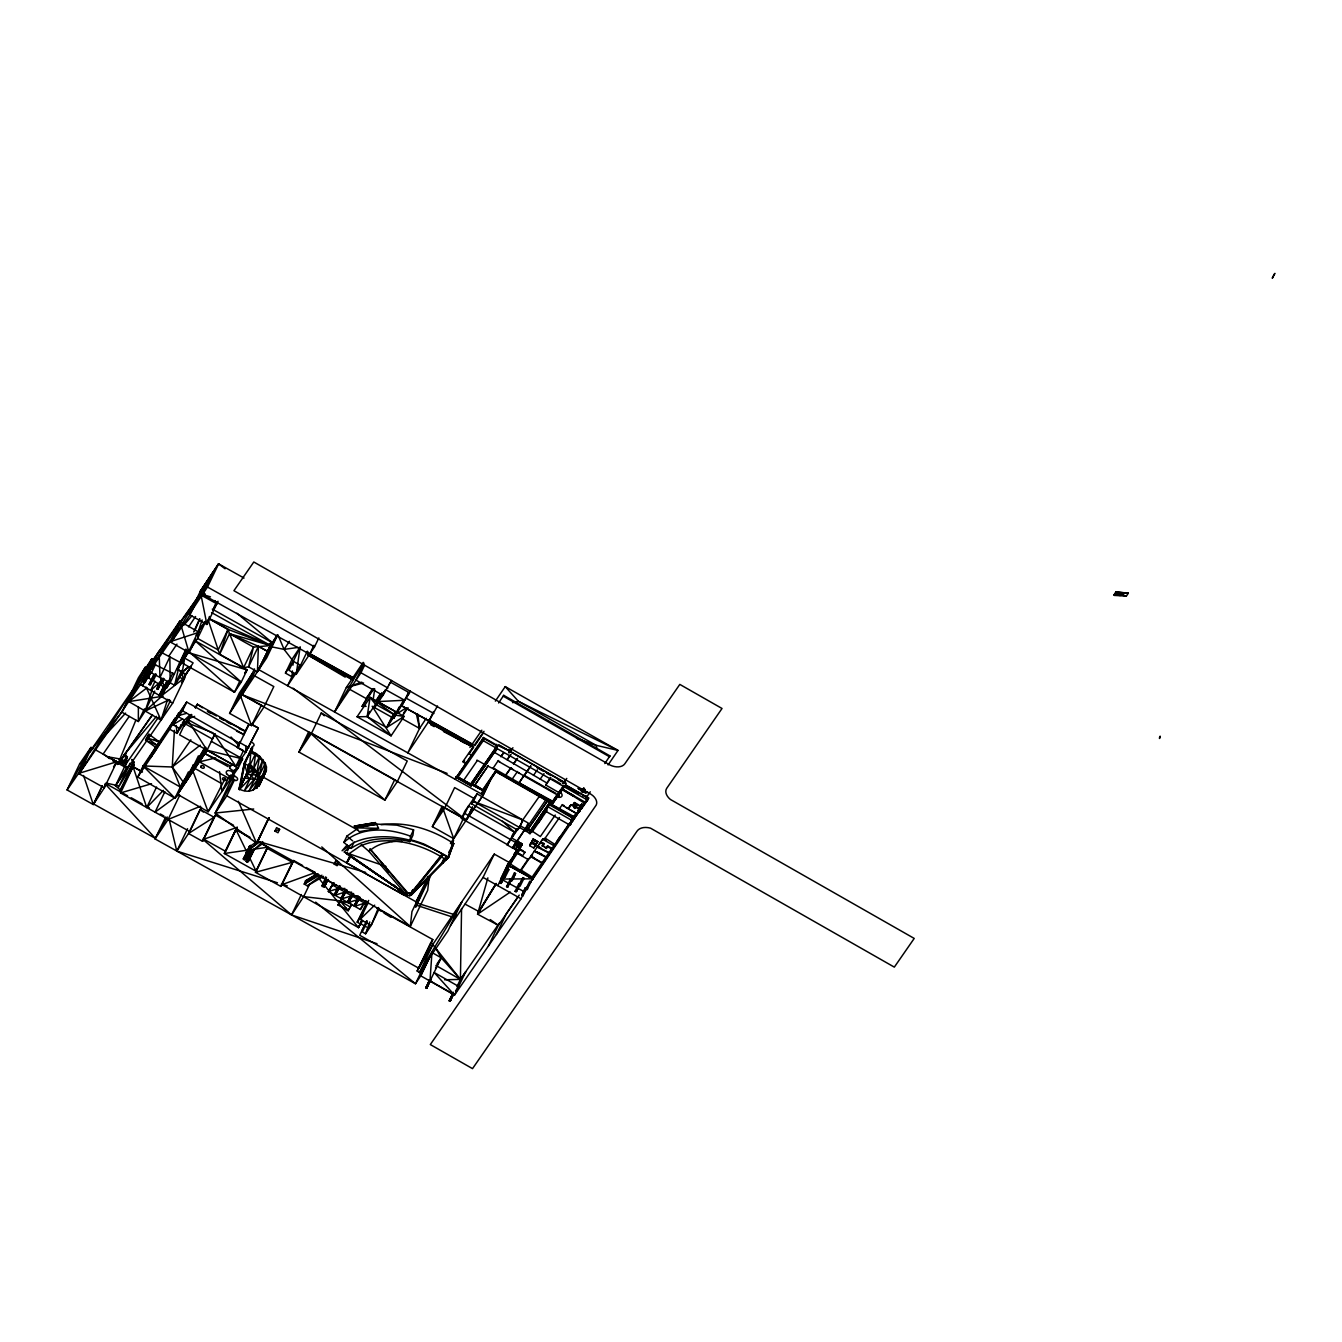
<?xml version="1.0" encoding="UTF-8"?>
<svg xmlns="http://www.w3.org/2000/svg" width="1342" height="1342" viewBox="0 0 1342 1342"><rect width="100%" height="100%" fill="white"/><g stroke="black" fill="none" stroke-linecap="round" stroke-linejoin="round"><path stroke-width="1.5" d="M138.377 706.932L138.343 721.526L121.904 712.183L89.377 752.409L79.094 773.814L140.474 684.521L142.957 685.192L146.312 678.196M357.257 828.836L346.89 836.1L343.854 842.424L351.067 848.379C364.017 839.488 380.457 837.593 395.773 839.136A78.155 51.801 25.7 0 1 409.897 841.619L410.551 836.2L413.588 829.876L396.913 825.162L375.559 824.022M583.585 804.412L581.203 809.226L579.778 808.37L582.076 803.757L578.503 808.79M461.564 908.551L460.423 979.408L456.901 986.756M253.789 779.769L244.479 790.505L250.501 777.957L239.664 789.314C257.798 797.551 264.257 777.152 265.263 763.212L259.643 756.267L250.954 751.352L249.612 765.963L256.926 772.136L260.415 779.45L266.437 766.903L265.263 763.212L259.224 775.76L262.948 759.606L254.51 779.501L245.083 778.041L248.153 769.57M265.766 771.684C266.756 762.441 258.167 755.563 250.35 752.627M277.324 635.705L266.689 657.865L257.429 671.705L270.614 645.552L209.369 618.729L228.039 629.398L229.532 633.709L258.419 646.324L257.429 671.705L248.572 666.857L243.64 667.628L219.669 654.225L208.094 619.769M186.286 720.872L179.593 734.846L235.924 766.349L245.67 752.325L245.921 746.169M174.426 730.367L172.246 766.987L180.331 787.049L205.88 747.326M174.913 722.231L175.165 718.155L143.091 765.947L137.74 777.102L174.963 798.188L207.071 750.212L215.055 733.621L212.422 739.073L184.022 723.137M196.15 635.219L205.141 621.38L198.146 631.83L197.593 638.423L188.283 652.346L198.146 631.83L202.156 619.937M298.109 647.414L284.101 649.394L269.927 646.475L277.811 634.665L284.085 649.394L293.294 661.321L299.803 664.944L295.475 673.936L287.591 685.712L291.919 676.72L292.422 670.95M292.942 665.179L293.294 661.321L285.443 673.114L291.902 676.72L295.475 673.936M429.138 877.215L427.712 890.249L410.3 926.483L257.781 841.3L256.54 843.128L215.257 813.034L230.052 782.235L234.665 775.357M574.074 817.01L532.522 879.027L507.913 865.003L532.791 878.456L531.851 880.503L582.126 806.827L574.393 802.482L572.48 805.401L575.081 808.136L576.708 805.787L575.232 803.959L573.604 806.307M574.628 817.395L569.931 824.34M300.122 647.129L296.213 674.355L288.983 670.312L300.122 647.129L292.254 658.922L285.443 673.114M394.951 715.118L370.073 697.387L367.171 716.628L391.076 735.835L404.093 716.41L370.073 697.387L357.073 716.779L391.076 735.835L372.17 706.244L391.679 717.165L394.783 712.501M373.026 700.474L374.77 688.916M104.928 784.08L104.324 787.838L93.319 804.546L67.1 789.968L79.648 763.866L91.038 747.377L78.507 773.478L67.1 789.968L91.038 747.377M182.68 671.47L179.845 677.324L183.099 679.169L182.21 672.376L184.34 660.163M256.926 772.136L259.643 756.267L253.621 768.798L255.651 753.432L249.612 765.963L244.932 763.9L251.994 747.242L244.261 763.33L238.926 789.398L246.475 775.324M245.083 776.934L239.597 789.616L244.261 763.33L252.665 747.477L251.843 751.486M244.261 763.33L247.331 773.529L248.773 765.443M251.994 747.242L249.612 754.909M449.671 851.885L448.698 857.102L411.34 894.963L410.585 894.46L412.296 890.903M413.588 829.876L412.933 835.278L409.897 841.619M1159.639 737.093L1160.075 736.255L1160.008 737.144M239.597 789.616L244.932 763.564M249.008 764.068L248.253 767.792L253.487 769.637M247.331 773.529L248.975 765.51M248.79 764.772L247.549 770.828L257.278 771.415M256.674 770.677L252.682 771.902L253.453 768.178M1160.159 736.641L1159.974 737.513L1160.327 736.523M249.176 763.799L248.22 767.775L251.105 766.131M487.884 877.853L477.567 914.17L498.352 925.343L518.163 896.674M452.036 845.108L448.698 857.102L446.014 859.819C424.156 845.259 396.611 836.905 370.459 842.575A78.457 52.019 25.7 0 0 359.639 846.383L348.434 854.166L344.055 852.002L349.625 847.238M381.883 692.623L374.653 707.67L382.923 695.324L383.913 691.868M240.704 783.644L238.926 789.398L244.932 776.884M233.391 771.767L231.579 777.521L230.338 776.817L229.147 778.477L230.858 774.938M167.683 699.283L161.04 720.151L115.446 785.791L120.344 790.002L120.579 792.937L189.809 831.57L201.451 807.347M209.436 616.464L206.903 624.449L189.155 614.535L200.293 591.352L218.478 563.774L244.026 578.05M144.433 708.828L138.343 721.526L145.188 711.042L151.981 690.241M181.455 725.217L177.043 733.403L169.797 729.293L137.74 777.085L156.209 746.404L150.841 757.559L159.396 741.656L157.266 744.827M369.788 921.954L365.594 933.78L362.273 931.935L366.752 922.625M251.474 850.492L247.264 862.285L246.089 861.195L251.306 850.342M181.908 671.788L179.996 677.056L174.594 685.259L168.538 681.954L167.683 683.212L169.277 684.135L170.182 682.826L186.001 649.042M550.757 804.814L551.747 802.466M429.121 980.985L425.817 987.88L426.655 988.333L429.289 981.069M453.328 992.241L449.184 1000.864L450.023 1001.317L452.657 994.053M260.348 782.956L266.437 766.903L266.37 770.409L262.059 777.169M315.655 902.143L415.483 983.753L420.734 975.819L426.672 960.453L415.483 983.753L291.566 914.925L377.001 943.711M441.401 854.888L410.585 894.46L448.06 857.622L453.663 843.564C432.543 829.473 406.492 821.187 381.027 824.676M112.862 760.914L117.727 764.37L135.877 720.117M378.578 907.494L371.147 925.443L365.578 933.78L370.056 924.453M249.696 848.815L244.311 859.786L243.288 858.93L250.501 845.527L251.508 846.383L245.418 859.048L243.288 858.93L250.501 845.527L251.44 846.5L249.327 846.383L244.311 859.786L249.478 849.033M441.216 856.196L410.602 893.319A3.691 2.449 25.7 0 0 407.901 892.984L370.073 849.033L369.033 851.449L406.928 895.483A3.892 2.583 25.7 0 1 407.565 895.366A3.674 2.432 25.7 0 1 409.595 895.718L442.81 855.374M406.475 895.802L407.515 893.386M409.947 895.919L412.782 889.78M422.965 890.182L415.802 906.856L414.561 906.152M367.238 921.048L362.306 929.838M186.437 649.83L177.278 669.272L182.378 672.124L188.501 666.84M194.808 630.623L199.841 619.098M499.861 762.155L498.301 760.528L493.185 768.077L552.384 801.811M513.047 769.654L510.983 767.758M519.505 773.344L517.408 772.153M564.194 805.67L562.365 804.613L559.698 808.337M193.684 631.998L199.639 618.729M250.031 837.324L235.873 829.406L224.315 853.495L256.171 871.277L267.729 847.205L260.65 843.262M464.735 761.082L462.822 761.904L466.412 763.9M365.729 872.401L257.781 841.3L268.853 817.764L256.54 843.128L238.322 801.275M426.655 988.333L430.782 979.727L426.655 988.333L429.474 980.448L425.817 987.88L430.145 980.817M302.655 865.54L293.68 860.524L280.847 886.408L255.483 872.317L267.729 847.221L253.252 849.301M511.738 838.029L516.737 829.02M147.469 667.897L151.881 658.704L146.764 666.538M142.957 685.192L140.491 684.521L152.77 658.922L141.111 676.016M143.091 681.853L148.207 671.755L149.75 672.627L145.557 681.367L144.634 682.726L143.091 681.853L148.207 671.755M150.841 672.61L148.257 677.458L146.714 676.569L151.831 666.504M142.588 685.745L145.104 680.495M146.714 676.569L159.061 651.206L179.811 621.245L199.002 632.3L169.948 641.761L241.241 682.105L247.079 669.943L194.976 640.671L241.241 682.105L234.464 692.254L182.294 663.116L188.148 650.937L234.464 692.254L239.48 681.82M144.634 682.726L146.312 679.237M148.257 677.458L150.79 672.225M244.831 673.315L247.079 669.943L189.138 652.833L179.811 621.245L169.948 641.778L148.727 672.443L151.411 672.912L155.605 664.156L153.391 662.998L144.684 675.781L159.061 651.206L150.338 663.988L153.022 660.885M149.079 684.504L153.726 675.143L154.666 675.697L150.472 684.437L149.079 684.504L153.726 675.143M150.069 685.074L155.42 673.734M102.26 785.909L93.303 804.546L83.539 775.491M198.046 598.197L189.977 614.988L171.105 642.415L180.969 621.883L199.841 594.472L150.338 663.988M102.227 786.16L93.655 804.009L155.42 838.398L105.33 784.114M153.441 680.142L152.468 679.589L153.441 680.142L156.393 674.288M155.068 681.25L150.69 690.392L172.715 703.057L185.011 677.475L160.889 696.263L159.295 695.341L163.925 686.03L159.295 695.341M169.461 699.618L145.188 711.042L154.766 691.08M156.494 716.36L125.477 753.214L117.727 764.42L152.502 714.682M156.846 688.916L161.459 679.572L162.416 680.109L158.205 688.849L156.846 688.916L161.459 679.572M313.911 645.301L309.633 654.225L202.575 594.422L213.714 571.239L200.293 591.352L206.903 624.466L218.041 601.266M157.735 689.452L163.17 678.18M213.714 571.239L189.155 614.535L207.49 587.041L218.629 563.858L200.293 591.352M164.11 678.7L161.594 683.95L160.252 684.017L161.157 684.554L163.674 679.32M127.339 761.015L125.729 764.37L125.477 753.214L119.639 762.206L126.215 766.248M127.154 761.417L115.446 785.791L127.473 766.45M161.308 692.489L166.576 682.206L168.153 683.112L163.959 691.851L162.868 693.411L161.308 692.489L166.576 682.206M169.277 683.095L166.66 687.926L165.066 687.037L167.599 681.786M165.502 686.936L160.889 696.263L159.732 694.77M165.066 687.037L168.488 680.444M162.868 693.411L166.223 686.416M168.538 681.954L172.749 673.214L174.376 674.087L152.938 663.703M130.057 763.179L118.331 787.553L133.848 761.87L131.835 759.421L134.083 764.806L120.579 792.937L151.512 783.745M166.66 687.926L169.176 682.675M154.229 739.593L159.363 741.941L148.912 734.259L145.624 740.13L156.192 747.679L157.584 745.615L147.134 737.932L159.363 741.941L156.192 747.679M189.138 652.833L195.664 639.228M181.757 670.346L174.594 685.276L180.046 662.294L186.84 650.316M205.661 621.614L197.593 638.423L218.192 649.931L228.039 629.398L270.614 645.552L253.487 647.096L229.532 633.709L219.669 654.225L228.039 629.398L209.167 618.847M170.468 700.524L161.04 720.151L128.815 701.614L145.372 667.159L138.461 677.727L121.921 712.183L145.372 667.159L128.815 701.614L163.221 696.163M190.916 666.118L183.099 679.169L193.097 662.881L184.676 658.167L177.278 669.272L182.378 672.107M159.396 741.656L154.028 752.812L175.165 718.155M169.797 729.293L178.62 712.938M184.24 720.402L180.18 728.823L172.95 724.714L182.495 710.807L186.706 702.067L243.942 734.611L236.544 731.155M181.069 724.982L177.043 733.403L176.255 725.452M134.083 764.806L120.327 790.002L133.848 761.87L133.093 766.836L146.714 807.532L156.578 787.033M195.697 707.788L197.375 704.298L245.15 731.105L239.413 728.84M164.898 791.663L155.035 812.178L179.04 794.548M165.703 816.993L155.051 838.935L291.566 914.925L303.661 896.624L309.885 883.657M234.984 770.425L231.579 777.521L238.356 767.741L242.617 758.884L207.071 750.228L182.948 781.581L174.963 798.188L143.091 765.947L172.246 766.987L200.226 745.162M234.917 769.822L230.405 779.199L208.127 811.742L177.597 794.38L188.417 771.885M198.415 755.831L185.8 782.084L204.84 748.031M167.331 817.06L155.051 838.935L168.102 819.459L179.744 795.219M193.382 764.99L177.597 794.38L199.337 761.803L205.729 748.735M277.089 635.001L267.293 651.172L258.419 646.324L248.572 666.857L253.504 647.096L243.623 667.628L229.532 633.709L270.614 645.552L211.533 612.556M254.46 668.903L242.063 694.72L229.583 713.374L251.558 725.603L264.022 706.966L273.818 686.567L251.86 674.321L239.379 692.975L229.583 713.374L251.86 674.321M442.155 806.24L432.359 826.655L453.73 838.666L483.237 794.984L491.222 778.394L483.204 795.001L466.311 820.046L242.063 694.72L258.788 669.675L272.09 642.013M187.561 828.719L176.809 851.096L277.475 882.784M188.517 833.516L214.066 817.228L202.508 841.3L215.425 815.164L202.508 841.3L188.517 833.516L200.075 809.444L214.066 817.244L215.425 815.164L233.592 825.28M239.799 742.059L237.182 747.494L245.653 752.325L258.335 727.985L251.373 724.009M243.472 734.577L248.656 724.563M248.773 724.797L239.732 743.367L182.495 710.807M225.154 778.477L208.127 811.742L192.527 770.04M241.225 693.999L261.355 705.204L251.558 725.603L240.101 694.888M229.113 776.599L221.916 791.595L219.534 771.633M245.653 752.325L258.335 727.985L253.168 725.485M253.705 809.008L215.257 813.034L226.798 795.806L234.632 779.501M248.824 766.517L248.22 767.775L251.038 765.057M309.633 654.225L307.352 651.172L296.213 674.355L314.548 646.844L318.826 637.92M255.114 778.226L249.092 790.774L259.258 777.521L253.235 790.069L260.566 779.048M246.257 835.697L235.873 829.423L224.315 853.495L249.126 849.905M260.935 779.484L256.641 788.442L265.079 773.478M250.501 845.527L244.412 858.192L251.508 846.383M308.761 731.675L298.947 752.074L384.886 800.117L397.433 781.413L407.23 761.015L321.275 712.988L311.478 733.386L298.964 752.074L310.119 732.531M252.481 851.432L247.264 862.285L254.527 848.949L248.438 861.631L246.089 861.195L252.38 849.57L247.196 860.574L254.527 848.949M257.781 841.3L269.105 817.748M274.942 831.084L276.586 827.662L279.622 829.356L277.979 832.778L274.942 831.084L279.622 829.356M364.571 665.246L360.948 672.761L334.594 711.914L346.337 687.473L363.212 662.344M364.085 663.183L355.949 680.109L382.906 695.341L391.529 680.461M366.114 706.328L362.072 706.378L372.405 688.698M292.405 862.336L255.483 872.317L267.058 848.245L292.405 862.336L280.847 886.408L293.68 860.524M369.671 711.428L367.171 716.628L357.073 716.779M376.314 702.503L380.457 693.848L375.274 701.598M382.906 695.341L385.624 689.687L404.663 700.256L409.578 692.875L390.572 682.239L388.61 685.192M301.346 894.56L291.566 914.925L202.659 839.186M312.283 878.691L315.219 872.552L306.244 867.536M370.056 697.387L375.475 704.231L367.171 716.628L386.697 727.549L391.679 717.165M410.367 690.996L393.709 718.305L399.128 707.016M437.492 705.959L429.054 720.922L401.929 705.959L408.27 692.757M328.153 879.413L324.311 887.045L322.063 886.441L325.787 876.829M321.627 885.485L323.271 884.747L326.592 877.819M334.158 864.08L335.802 860.658L338.738 862.302L337.094 865.724L334.158 864.08L338.738 862.302M324.814 886.341L326.878 880.201M324.311 887.045L327.649 880.117M347.897 849.503L349.708 845.728M347.41 850.979L349.222 847.205M340.029 886.659L334.192 894.779L328.421 891.558L333.453 882.986M333.923 882.667L328.421 891.558L338.486 888.421L339.711 885.871M351.067 848.379L354.103 842.055M346.605 862.923L349.926 855.978L346.655 862.923L403.925 895.03L405.368 893.755L350.832 856.632L346.655 862.923L350.53 855.642M334.192 894.779L335.416 892.245M346.639 890.35L340.767 898.452L334.98 895.231L336.808 891.44M340.482 886.341L334.98 895.231L345.045 892.094L346.27 889.545M312.401 733.722L394.699 779.719L384.886 800.134L310.304 733.067M426.27 718.322L419.56 728.404L407.8 752.862L429.054 720.922L433.583 711.528M340.767 898.452L345.8 889.88M352.879 893.252L347.343 902.176L341.606 898.922L343.418 895.131M342.411 897.563L338.117 904.978L342.411 897.563L338.117 904.978L348.148 910.664L351.805 904.441M347.092 890.031L341.606 898.922L351.654 895.785L345.884 892.564L351.587 892.128M348.182 902.612L352.46 896.255L358.247 899.459L348.182 902.612L353.214 894.04L348.182 902.612L353.919 905.867L359.471 896.926M353.684 893.722L352.46 896.255L358.18 895.819M345.431 907.528L348.148 910.664L351.604 904.407M365.963 900.599L360.394 909.507L354.691 906.286L359.723 897.714M360.193 897.379L354.691 906.286L364.756 903.132L358.968 899.928L362.776 899.626M367.138 901.623L357.24 922.222L360.763 924.185L362.558 920.444M379.199 908.668L371.147 925.443L360.142 919.337L368.194 902.562M318.708 878.104L358.482 927.607L361.921 920.427L358.465 927.607L282.122 884.596L315.219 872.552L311.411 870.841M366.618 920.864L359.706 935.273L418.972 968.303L432.778 939.534L377.102 908.517L380.491 910.849M428.249 876.477L416.07 901.841L415.802 906.856L430.581 876.074L416.07 901.824L226.798 795.806M417.177 900.717L411.944 911.604L410.3 926.483L321.778 846.936M517.073 841.803L513.08 848.178L514.607 845.024L519.471 847.792L517.978 850.895L512.594 847.892L516.989 841.015L511.755 837.978L507.477 844.688L461.447 818.452L465.037 810.954L477.047 793.86L528.211 823.032L524.672 830.396M464.886 813.504L468.475 806.005L514.506 832.241L507.192 844.923L512.426 847.959L516.15 842.759L464.886 813.504L461.447 818.452M411.34 894.963L442.072 862.721L443.883 858.93M451.147 843.816L452.959 840.042L451.801 844.252M463.527 818.268L453.73 838.666L443.514 810.065M445.443 857.488L442.726 863.158L445.712 857.806M471.696 803.858L473.441 801.342L522.961 820.046L519.354 827.528L517.609 830.061L471.696 803.858L475.286 796.376M477.047 793.86L473.441 801.342L530.056 833.466M466.311 820.046L472.501 807.146L466.311 820.046L292.992 688.161M509.021 862.336L494.259 854.099L433.248 943.795L419.425 972.564L417.161 971.004L432.778 939.534M420.734 975.819L431.939 952.501L441.199 957.785L460.423 979.408L465.724 971.742L454.535 995.059L420.734 975.819L431.939 952.501L429.994 981.103L441.199 957.785L435.244 947.301M450.476 925.594L483.053 877.416L494.259 854.099M526.03 888.387L521.048 898.771L497.815 885.653L509.021 862.336M517.022 846.45L515.731 849.52M499.794 882.835L503.518 875.336L504.743 875.957L501.489 882.734L499.794 882.835L503.518 875.336M503.921 876.594L507.645 869.096L508.87 869.767L505.129 877.249L503.921 876.594L504.391 875.873L505.129 877.249M501.002 883.506L504.743 875.957M511.537 862.118L516.435 851.918L507.494 864.835L500.717 878.909L512.124 860.859M450.023 1001.317L453.328 994.422L450.023 1001.317L449.536 1000.327L453.512 993.801M453.68 993.902L450.375 1000.797L449.184 1000.864L452.774 993.55M506.571 886.626L510.312 879.144L511.419 879.782L507.695 887.247L506.571 886.626L507.058 885.921L507.695 887.247M510.732 880.386L514.439 872.887L515.563 873.508L512.308 880.285L510.732 880.386L512.308 880.285M511.839 881.006L515.563 873.508M488.438 945.993L499.627 922.675M515.06 891.39L518.767 883.892L519.891 884.512L516.62 891.289L515.06 891.39L516.62 891.289M519.203 885.116L522.91 877.634L524.034 878.272L520.31 885.754L519.203 885.116L522.91 877.634M516.167 891.994L519.891 884.512M455.492 991.033L458.662 986.437L434.137 972.48L454.535 995.059L496.372 934.485L506.303 913.835L519.22 895.131M521.753 895.148L525.494 887.649L526.668 888.32L522.944 895.802L521.753 895.148L525.494 887.649M525.93 888.89L529.654 881.426L530.845 882.063L527.087 889.545L525.93 888.89L527.591 888.84L527.087 889.545M500.985 879.06L533.059 878.825L509.574 866.127L500.985 879.06L524.403 891.809L535.525 873.692M578.956 809.092L580.432 809.696L574.611 818.083L550.019 804.059L529.872 833.852L546.58 809.025L545.54 811.189L570.132 825.229L571.189 823.049M463.124 761.283L484.009 731.34M496.808 746.471L470.606 784.315L458.008 777.119L482.801 790.455L496.255 770.761L495.869 771.734L551.394 803.388L563.07 786.395M469.616 752.996L472.988 748.148M483.455 737.53L482.197 740.063L587.611 800.117L588.618 798.02L565.468 784.835L566.223 783.292L498.62 744.76L498.083 745.867L483.455 737.53L455.106 779.148L483.623 738.368M503.72 695.341L503.3 696.213L609.52 756.771L609.939 755.898L503.72 695.341L498.62 702.973M470.606 784.315L495.852 747.712M497.211 748.35L471.21 785.858L456.028 777.253L455.374 778.662L456.33 776.632L470.908 785.104L471.445 783.98M496.59 748.87L471.21 785.858L456.045 777.219L455.106 779.232L456.364 776.632L471.076 784.869M474.665 785.338L488.236 765.594L474.665 785.338L482.634 789.884L496.204 770.123L493.017 768.312M495.835 745.967L496.641 744.324M550.706 777.404L546.831 782.973L494.577 752.459M482.634 789.884L474.934 784.785M482.801 790.455L471.78 784.684M501.086 756.167L503.871 752.661M505.917 749.205L499.14 746.068M496.204 770.123L487.951 766.165M507.108 759.606L510.698 754.59M507.259 759.689L510.849 754.69M512.09 752.728L508.735 751.537M505.984 774.636L510.547 768.245M506.152 774.737L511.017 767.775M513.768 763.397L517.526 758.482M512.661 778.444L517.492 771.465M556.192 796.963L557.484 794.279L552.669 801.241L519.052 782.805L530.694 765.997M519.488 782.336L524.152 775.273M527.272 771.096L530.862 766.097M507.192 844.923L508.048 843.162M519.354 827.544L522.961 820.046M513.332 848.144L514.758 845.192M520.377 843.078L522.189 844.152L519.991 848.06L515.211 844.923L517.257 841.367L522.223 844.101L520.243 847.658L515.211 844.923M521.77 844.89L516.821 842.155L515.026 845.326M560.453 790.002L559.144 792.703L545.825 785.07L546.831 782.973M515.445 849.352L516.871 846.399M525.326 828.702L514.036 846.198M530.04 829.91L526.584 827.947L527.003 827.075M513.785 854.904L517.559 849.218L514.036 854.368M528.278 858.846L520.411 870.388L510.111 863.795M514.254 855.156L516.821 851.197M513.818 857.337L516.351 852.053M517.861 850.727L519.287 847.775M509.826 864.349L517.911 852.522M525.108 851.969L522.524 855.861L517.643 853.076L520.226 849.184L523.481 851.046M555.252 815.03L540.34 836.552L532.438 831.335M530.14 845.007L531.113 842.558L535.626 845.141L535.206 846.316M530.946 843.346L533.244 839.002L537.756 841.585L533.797 848.027L529.671 845.678L531.18 843.011M532.589 839.639L537.454 842.071M531.499 842.793L530.778 843.598M533.244 839.002L531.918 841.702L536.397 844.252M550.019 804.059L574.074 818.503M537.337 842.34L533.21 839.991L529.671 845.678M551.881 802.533L550.555 805.099L563.992 785.691M551.361 803.942L552.669 801.241M565.183 785.624L551.562 805.284L551.646 804.378M563.892 786.63L551.545 804.932L564.445 786.328M551.881 848.429L532.153 877.081L521.166 870.102M557.383 796.36L557.131 796.88A4.211 2.785 25.7 0 0 561.778 796.343A4.211 2.785 25.7 0 0 560.285 792.317L560.553 791.78A4.211 2.785 25.7 0 1 561.258 792.401M564.177 783.292L564.865 781.883L563.674 783.594M533.797 848.027L535.391 845.275M529.151 858.578L530.409 857.622M584.726 803.372L562.633 789.331L573.906 795.739M520.897 870.656L531.516 855.156M542.101 862.721L530.845 856.297L534.787 850.442M546.043 856.85L534.519 850.996L537.739 846.165L540.96 848.01M538.763 844.688L540.021 843.732M548.995 852.589L537.471 846.735L540.843 841.702M541.463 840.78L542.738 839.84M544.248 843.648L540.574 842.256L542.923 838.683L546.144 840.511M569.511 823.149L554.816 844.386L545.087 838.113M538.998 852.438L538.545 853.294L536.934 851.667M547.955 846.198L546.429 848.563L542.285 845.494M542.017 846.047L543.544 843.682L540.625 842.004M547.687 845.594L546.16 847.976L542.99 845.46M542.369 862.168L541.883 863.04L530.627 856.615M570.92 804.814L568.857 807.85L571.575 804.848M545.825 857.169L534.301 851.314M548.794 852.908L537.253 847.037M547.419 846.165L552.099 848.11M574.141 803.002L576.708 805.787M551.83 848.681L554.196 845.108M581.388 790.572L577.999 788.274L580.935 789.935M573.185 805.569L574.997 802.835M585.129 789.666C583.535 795.336 579.794 790.421 583.921 787.972M584.189 788.794L582.193 791.696M572.766 804.831L575.081 808.136M572.615 818.066L571.189 820.801M564.294 786.479L551.528 804.344L573.755 816.473M572.095 820.532L573.135 818.352M571.826 821.925L570.484 824.726L569.058 823.854M573.47 817.043L576.423 812.631M579.442 811.793L577.983 810.954L581.338 804.495M577.983 810.954L581.422 804.479M580.65 808.857L579.123 811.054L581.321 806.542M579.174 811.122L581.707 805.854M579.392 811.86L581.992 806.056M582.68 795.655C596.284 795.538 577.546 809.595 588.333 798.607M1113.894 595.043L1115.957 591.99L1128.37 593.164L1126.408 595.999L1114.565 595.429L1115.957 591.99M1113.994 594.841L1115.688 594.892M1120.872 592.51L1118.892 595.362L1120.587 595.412L1122.549 592.56M1120.587 595.412L1123.405 592.594M1121.426 595.445L1124.244 592.627M1122.281 595.462L1125.099 592.644M1123.12 595.496L1126.408 595.999M1159.622 737.161L1159.505 738.486L1159.991 736.641M347.343 902.176L351.336 895.164M353.919 905.867L359.002 897.261M360.394 909.507L362.29 905.699M236.913 613.244L272.074 642.516L257.429 671.705L277.123 635.622M358.465 927.607L362.072 920.478M239.866 742.21L237.198 747.444L240.134 742.78L248.84 747.746M243.422 735.231L248.74 724.764M442.072 862.721L443.984 859.014M451.684 844.185L453.613 840.478M368.681 900.398L357.24 922.222L362.759 913.885M393.709 718.305L402.684 701.749M581.455 807.582L582.512 805.754L581.187 806.928M252.262 766.131L252.682 771.902L254.494 768.58M215.274 813.034L233.793 779.249M250.417 765.611L247.549 770.828L251.675 766.768M147.15 667.276L151.881 658.704M435.496 968.119L441.199 957.785L436.955 963.925M448.681 852.472L453.663 843.564L451.633 845.645M255.332 671.05L242.063 694.72L447.104 773.378M269.641 645.569L271.671 641.929M152.77 658.922L128.815 701.614L146.932 687.842M263.468 843.028L250.568 852.136L246.022 852.925L248.589 848.345M443.497 807.112L432.359 826.638L444.839 807.985L454.636 787.586L474.313 798.641M515.311 844.94L517.341 841.417M177.597 794.38L204.554 747.964M375.475 704.231L394.951 715.118L404.093 716.41L386.697 727.549L394.85 713.508M187.628 651.658L177.278 669.272L189.323 651.172M192.762 765.359L199.337 761.803L206.333 749.876M334.594 711.914L362.525 664.441M433.248 943.795L417.161 971.004L430.983 942.252L460.423 979.408L498.469 924.37M171.105 642.415L197.71 598.029M328.421 891.558L333.521 883.086M334.98 895.231L340.08 886.76M341.606 898.922L346.689 890.451M354.691 906.286L359.773 897.815M159.195 655.248L159.983 677.442L169.847 656.909L170.182 682.826L149.197 671.738L179.811 621.245M573.084 819.442L572.43 820.549L573.185 819.375M191.185 714.414L183.971 726.223L181.237 724.663M197.375 704.298L195.311 707.67L197.375 704.298L202.441 707.771M403.439 713.458L406.609 708.308M496.087 883.405L478.842 911.503L495.97 883.942M495.886 884.311L477.567 914.17L510.296 892.078M213.932 607.272L216.096 603.799M514.439 872.887L515.093 874.229M79.094 773.814L132.204 690.778L89.377 752.409L93.554 747.88M507.645 869.096L507.175 869.817L508.87 869.767M518.767 883.892L519.421 885.217M517.257 841.367L522.223 844.101M113.55 766.752L116.855 761.736L96.188 750.245M284.085 649.394L289.486 641.241M248.958 854.552L262.747 841.619M386.697 727.549L394.951 715.118M186.957 650.384L184.76 653.688L187.461 651.356M189.809 831.57L176.809 851.096L169.042 818.872M215.307 604.621L217.32 601.602M212.64 610.14L216.767 603.934L214.787 600.579M269.155 644.831L271.403 641.476M203.598 752.946L205.812 749.624M230.405 779.199L199.438 761.853L207.071 750.228L187.125 719.127L243.472 750.631L235.924 766.349L214.619 734.51M246.022 852.925L258.989 841.468M491.776 777.236L496.171 770.643M291.902 676.72L294.166 673.348M362.072 706.378L373.982 688.614M402.566 715.722L408.002 707.637M511.419 879.782L509.826 879.849L510.312 879.144M524.034 878.272L522.457 878.339M520.31 885.754L519.656 884.412M529.654 881.426L530.342 882.768L530.845 882.063M191.789 714.598L183.988 726.223L184.391 720.084L189.893 715.051M339.241 886.206L336.02 890.987L338.486 888.421L332.699 885.2L336.507 884.898M363.363 904.122L365.51 900.935M168.807 656.171L176.959 644.11M188.601 626.865L195.58 616.515M377.572 701.598L404.663 700.256L396.611 712.233L377.572 701.598L385.657 689.637M530.795 830.513L550.572 801.208M495.349 701.111L505.229 686.618L618.008 750.43L608.077 764.94M526.668 888.32L525.007 888.37M522.944 895.802L522.239 894.426M181.506 682.592L183.837 679.186M172.715 703.057L161.04 720.151L146.093 687.054M182.277 723.137L184.391 720.084L177.161 715.974L186.706 702.067L172.967 724.714L182.629 718.96M190.883 739.794L172.246 766.987L182.948 781.598M529.067 832.577L550.488 801.157M517.022 828.651L512.275 835.529L514.506 832.241L502.445 821.203M510.698 839.538L519.002 827.494M129.184 716.443L103.166 753.986L109.625 758.599M469.901 747.444L481.828 730.216M475.001 745.364L482.919 733.655M458.008 777.119L484.21 739.291M463.678 780.256L477.148 760.797M470.908 785.104L496.909 747.561M470.69 785.573L496.674 748.048M494.309 753.03L497.211 748.853M500.818 756.737L503.703 752.56M509.39 752.006L511.688 748.668M513.5 763.967L517.358 758.398M526.517 772.254L524.504 775.039M533.495 775.374L537.37 769.805M540.172 779.182L544.03 773.596M545.825 785.07L550.656 778.092M513.533 845.913L524.437 830.161M526.584 827.947L546.798 798.524M515.244 844.94L520.428 847.272M516.167 843.363L521.333 845.678M526.416 831.218L547.402 800.922M527.171 830.396L548.157 800.1M529.1 832.795L550.539 801.677M563.254 783.51L566.777 778.41M507.494 864.835L522.239 844.152L516.871 841.098M546.58 809.025L530.895 831.671L520.193 825.783M507.913 865.003L521.971 844.722L516.603 841.669M538.176 823.049L541.614 818.083M532.153 831.889L547.083 810.367M529.771 844.789L533.21 839.991M537.756 841.585L535.324 845.628M531.684 855.961L532.506 854.77M544.818 838.683L559.513 817.463M542.722 846.014L543.98 844.202M581.791 791.126L583.787 788.24M584.726 789.096L582.512 792.401C574.057 782.721 595.445 799.681 580.918 790.17M574.024 807.045L575.835 804.311M604.823 763.564L609.939 755.898M574.275 808.186L576.272 805.049M574.896 808.521L576.506 806.19M585.565 798.591L590.279 791.797M580.885 806.123L582.445 806.659L588.618 798.02M557.349 840.545L559.614 837.291M579.778 808.37L581.505 808.79L587.611 800.117M580.7 808.924L574.057 818.888L549.465 804.865M496.372 934.485L521.048 898.771M1114.565 595.429L1116.645 592.376M1115.504 595.244L1117.483 592.392M1116.359 595.278L1118.322 592.426M1117.198 595.294L1119.178 592.459M1118.054 595.328L1120.016 592.476M1119.748 595.378L1121.711 592.543M158.473 717.249L125.729 764.386L125.494 753.214M148.912 734.259L145.624 740.13L157.584 745.615M238.104 765.393L242.617 758.884L211.331 741.354M167.062 684.672L168.153 683.112M117.727 764.37L152.25 715.085M522.189 820.734L539.987 795.454M576.221 804.193L575.366 803.707L581.858 807.398L588.501 798.188L565.519 785.171M585.129 802.885L581.858 807.398M144.684 675.781L147.15 676.452M508.87 752.828L511.319 749.473M562.684 783.694L565.636 779.836M451.566 846.332L453.663 843.564L448.698 857.102L425.129 844.571A71.579 47.456 25.7 0 0 409.897 839.622M509.742 752.057L512.124 748.92M509.138 752.711L512.946 747.746M450.392 843.33L452.959 840.042M162.416 680.109L161.04 680.176M373.747 688.614L365.913 698.41L349.91 689.452M244.714 672.879L247.096 669.926L239.581 666.303M188.434 666.957L182.21 672.376L185.481 674.221L190.732 667.83M245.838 774.384L249.897 779.232L253.286 770.627L245.838 774.384L255.567 774.955L257.849 772.237M162.416 650.014L170.468 640.704M183.888 625.171L191.94 615.844M347.058 845.041L342.076 850.761L353.332 842.877A86.056 57.052 25.7 0 1 365.209 838.7C393.877 832.493 424.089 841.652 448.06 857.622M103.317 737.295L125.611 713.122M342.579 894.661L345.045 892.094L339.274 888.874L344.978 888.438M349.205 898.352L351.654 895.785M355.781 902.042L358.247 899.459M146.731 807.532L163.405 790.354M406.727 894.678L346.068 853.294L406.727 894.678L346.504 852.875L385.976 866.446M252.682 771.902L255.383 769.234M360.142 919.337L374.703 905.129M343.854 842.424C361.686 825.816 389.314 828.299 410.551 836.2M145.188 711.042L162.08 696.062M144.986 680.579L149.482 676.62M159.681 682.508L150.69 690.392L140.474 684.521M256.507 771.197L250.971 775.441L254.51 779.501L258.654 778.779L255.567 774.955L258.956 772.992M317.853 873.676L305.859 880.654L304.215 884.076L307.335 885.821L321.929 875.185M249.444 846.836L257.932 840.847M247.8 850.241L259.677 841.87M317.903 874.95L304.215 884.076L319.648 875.085M398.641 712.703L405.603 708.24M410.971 893.504L407.431 893.369L370.056 849.067M183.317 660.381L180.046 662.294L160.839 652.162M305.204 881.04L317.601 873.759M307.335 885.821L323.573 876.36M127.087 758.565L119.639 762.206L125.829 763.313M79.631 763.866L83.439 762.239M168.102 819.459L200.444 806.257M187.326 719.262L194.657 716.343M235.84 768.647L238.356 767.741L207.071 750.228M361.803 682.155L346.353 687.473L363.581 682.994M177.161 715.974L186.521 713.374M199.438 761.853L215.609 757.928M127.775 760.344L119.639 762.206L124.638 754.992L127.507 756.771M512.527 702.654L518.398 701.329L618.008 750.43L596.016 745.28L576.557 738.301M378.545 828.316L359.203 831.671L355.462 827.209L376.28 823.72L355.982 827.88L378.545 828.316L376.683 824.273L356.033 827.746M354.271 826.152L375.492 822.596L354.271 826.152L376.213 823.837L355.311 827.309L376.213 823.837M392.032 841.669L382.956 843.531A58.26 38.616 25.7 0 0 375.106 846.919A57.656 38.213 25.7 0 0 369.033 851.449L361.166 844.655M355.462 827.209L376.616 824.407M444.638 979.777L460.423 979.408L435.898 965.468M1128.37 593.164L1115.856 592.191M303.661 896.624L340.801 900.935M363.497 903.569L367.624 904.055M348.148 910.664L340.583 901.371L350.447 902.881M107.763 756.787L118.868 758.767L126.131 762.843M349.977 906.873L340.583 901.371M575.013 816.724L572.095 821.371M105.968 783.04L118.029 785.691M551.377 804.948L551.562 805.284M202.575 594.422L210.459 596.871M281.417 884.026L287.339 885.888M255.567 774.955L260.432 776.615M186.555 722.583L213.143 732.883M460.675 740.952L472.166 745.917M462.47 742.042L472.048 746.169M205.427 753.818L230.941 766.181M500.264 882.113L501.489 882.734M251.91 751.403L256.775 753.902L261.992 760.008M149.197 671.738L151.411 672.912M430.581 724.697L434.254 726.643M443.447 731.491L471.008 746.018M211.029 713.256L207.49 711.243L216.465 715.974M220.038 717.869L245.15 731.105M465.104 904.139L479.748 912.006M258.419 646.324L267.293 651.172M165.972 685.695L167.582 686.584M406.76 698.528L433.885 713.491M401.929 705.959L429.054 720.922M201.552 595.378L216.817 603.816L214.754 600.662M516.553 842.558L521.518 845.292M516.116 843.346L521.065 846.081M520.881 846.466L515.663 844.135L520.612 846.869M147.637 675.261L149.163 676.1M207.49 711.243L211.046 713.206M219.903 718.087L223.443 720.05M226.999 721.996L230.539 723.959M361.082 924.001L366.551 927.037M309.767 653.688L353.818 677.978M428.853 719.916L472.837 744.34M309.75 653.722L353.701 678.23M428.769 720.1L472.72 744.609M401.694 718.456L419.56 728.404L417.765 714.129M483.053 877.416L497.815 885.653M105.766 783.611L127.574 795.756M131.197 797.769L142.101 803.841M145.724 805.854L149.365 807.884M160.252 813.957L163.892 815.986M207.49 587.041L314.548 646.844M307.721 654.426L353.131 679.79M429.39 722.382L471.159 745.699M351.386 679.27L307.586 654.812L345.196 677.123M428.014 722.063L473.642 747.528M212.304 609.117L272.074 642.516M471.612 783.762L483.019 790.136M258.788 669.675L483.254 794.984M205.36 753.919L228.157 766.668M133.11 766.836L141.833 771.7M131.583 765.896L142.487 771.986M116.855 762.575L125.98 767.674M443.934 807.247L461.749 817.261M503.049 876.058L504.257 876.729M261.606 776.23L358.062 830.262M182.21 672.376L185.481 674.221M144.013 680.495L145.557 681.367M360.948 672.761L387.905 687.993M551.663 802.717L496.171 771.298L481.208 793.827L496.054 771.331L552.3 803.388M143.091 765.947L180.331 787.049M321.929 877.299L334.309 884.294M357.308 897.295L360.83 899.291M364.37 901.287L367.909 903.3M147.285 673.114L148.828 673.986M162.365 690.945L163.959 691.851M194.707 768.295L221.648 783.627M428.836 980.163L453.361 994.103M508.685 749.457L510.849 750.681M499.409 745.498L565.267 783.04M536.766 767.507L543.359 771.264M546.664 773.16L550.002 775.055M558.339 779.803L561.661 781.715M484.445 738.805L497.043 746.001M566.995 786.714L579.19 793.676M552.334 779.048L560.671 783.795M562.365 789.884L573.638 796.309M580.281 806.374L581.136 806.861M579.996 806.76L581.992 807.8M524.319 775.357L555.739 793.273M498.016 761.099L557.215 794.85M574.829 806.022L580.499 809.578M570.853 804.965L568.924 807.699M578.251 810.568L579.677 811.424M562.08 805.183L576.137 813.202M476.93 760.075L485.066 764.705M572.044 819.241L573.504 820.063M548.408 807.028L573.017 821.052M542.654 839.236L553.927 845.661M540.356 842.575L543.275 844.235M547.687 846.752L551.612 849M533.143 839.086L537.689 841.736M531.029 842.709L535.559 845.292M537.521 846.483L540.742 848.312M538.813 852.724L542.436 854.787M519.958 849.754L524.823 852.539M530.895 856.045L534.116 857.89M517.71 852.824L521.082 854.753M517.425 853.395L527.993 859.417M157.266 688.312L158.205 688.849M562.633 789.331L585.28 802.248M573.705 806.089L579.308 809.293M149.516 683.883L150.472 684.437M511.688 866.546L533.059 878.809M150.925 667.83L152.468 668.719M146.379 676.754L165.083 687.523L163.489 686.601M468.61 753.533L471.948 755.462M323.271 884.747L324.378 885.384M565.972 807.431L576.137 813.319M586.42 791.629L589.239 793.307A11.34 7.515 25.7 0 1 595.429 806.207L430.312 1044.562L472.518 1068.635L637.081 831.084A14.863 9.847 25.7 0 1 650.501 828.148L894.326 967.129L914.221 938.427L670.379 799.446A12.38 8.203 25.7 0 1 666.789 788.207L722.03 708.475L679.807 684.403L624.818 763.799A12.699 8.404 25.7 0 1 608.06 763.917L253.806 561.996L233.927 590.698L589.239 793.307M394.699 779.736L397.433 781.413M383.963 913.013L390.941 917.341M118.868 758.767L125.947 763.263M125.544 755.563L124.638 754.992L127.322 757.794M261.355 705.204L264.022 706.966M250.333 847.238L249.327 846.383L251.44 846.5M346.504 852.875L405.25 893.822M490.216 919.572L498.352 925.326M218.478 563.774L225.07 568.79M200.075 809.444L203.347 812.027M346.89 836.1L352.678 840.897M321.275 712.988L324.328 715.772M393.843 884.848L403.925 895.03M231.009 736.993L239.312 746.085M505.229 686.618L518.415 701.329L596.016 745.28L597.19 749.289M382.386 863.879L388.727 872.199M235.873 829.406L256.171 871.277M159.681 676.2L164.177 685.645M416.456 714.229L419.56 728.404M558.691 795.538A3.288 2.181 25.7 0 1 557.987 795.32L557.735 795.84A3.288 2.181 25.7 0 0 559.144 796.158M560.956 792.266A3.288 2.181 25.7 0 0 560.436 791.797L560.084 792.3A2.332 1.543 25.7 0 1 560.436 792.636M558.842 794.95A2.332 1.543 25.7 0 1 558.356 794.799L558.607 794.279A2.332 1.543 25.7 0 0 559.094 794.43M560.319 791.78A2.332 1.543 25.7 0 1 560.956 792.485M250.635 742.176A2.818 1.862 25.7 0 1 253.772 743.971A2.818 1.862 25.7 0 1 252.967 746.236M391.931 841.702A57.656 38.213 25.7 0 1 401.879 841.434M417.177 903.183L416.725 905.313L454.603 917.727L456.297 915.227L417.177 903.183M266.37 770.409L259.056 786.009L266.37 770.409M116.855 761.736L104.324 787.838L78.49 773.478L116.855 761.736L107.863 756.938L116.855 761.736M237.215 827.309L225.657 851.382L203.867 839.236L237.215 827.309M461.665 902.294L447.859 931.046L419.425 972.564L461.665 902.294M1273.994 274.674L1272.266 278.28L1274.9 273.365L1273.994 274.674M205.276 594.288L201.652 594.405L205.276 594.271M222.655 779.333A1.879 1.241 25.7 0 0 225.724 780.239A1.879 1.241 25.7 0 0 224.349 777.857A1.879 1.241 25.7 0 0 222.655 779.333M200.948 767.104A1.879 1.241 25.7 0 0 204.018 767.993A1.879 1.241 25.7 0 0 202.659 765.628A1.879 1.241 25.7 0 0 200.948 767.104M230.036 768.228A3.758 2.483 25.7 0 0 236.175 770.023A3.758 2.483 25.7 0 0 233.441 765.275A3.758 2.483 25.7 0 0 230.036 768.228M226.58 773.646A3.758 2.483 25.7 0 0 232.72 775.441A3.758 2.483 25.7 0 0 230.002 770.694A3.758 2.483 25.7 0 0 226.58 773.646M232.569 778.763A2.818 1.862 25.7 0 0 237.182 780.105A2.818 1.862 25.7 0 0 235.135 776.532A2.818 1.862 25.7 0 0 232.569 778.763"/></g></svg>
